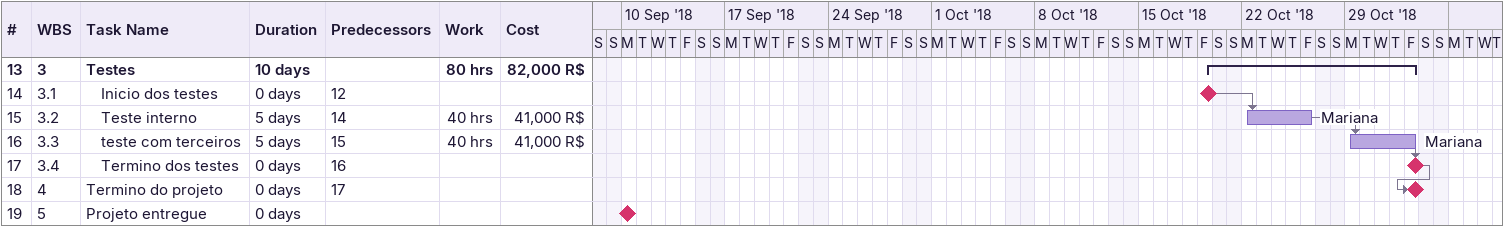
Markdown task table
| ID | WBS | Task | Duration | Start | Finish | Predecessors | Resources | Work (h) | Cost (R$) |
|---|---|---|---|---|---|---|---|---|---|
| 13 | 3 | **Testes** | 10d | 2018-10-19 | 2018-11-02 |  |  | 80 | 82000 |
| 14 | 3.1 | Inicio dos testes | 0d | 2018-10-19 | 2018-10-19 | 12 |  |  |  |
| 15 | 3.2 | Teste interno | 5d | 2018-10-22 | 2018-10-26 | 14 | Mariana | 40 | 41000 |
| 16 | 3.3 | teste com terceiros | 5d | 2018-10-29 | 2018-11-02 | 15 | Mariana | 40 | 41000 |
| 17 | 3.4 | Termino dos testes | 0d | 2018-11-02 | 2018-11-02 | 16 |  |  |  |
| 18 | 4 | Termino do projeto | 0d | 2018-11-02 | 2018-11-02 | 17 |  |  |  |
| 19 | 5 | Projeto entregue | 0d | 2018-09-10 | 2018-09-10 |  |  |  |  |
